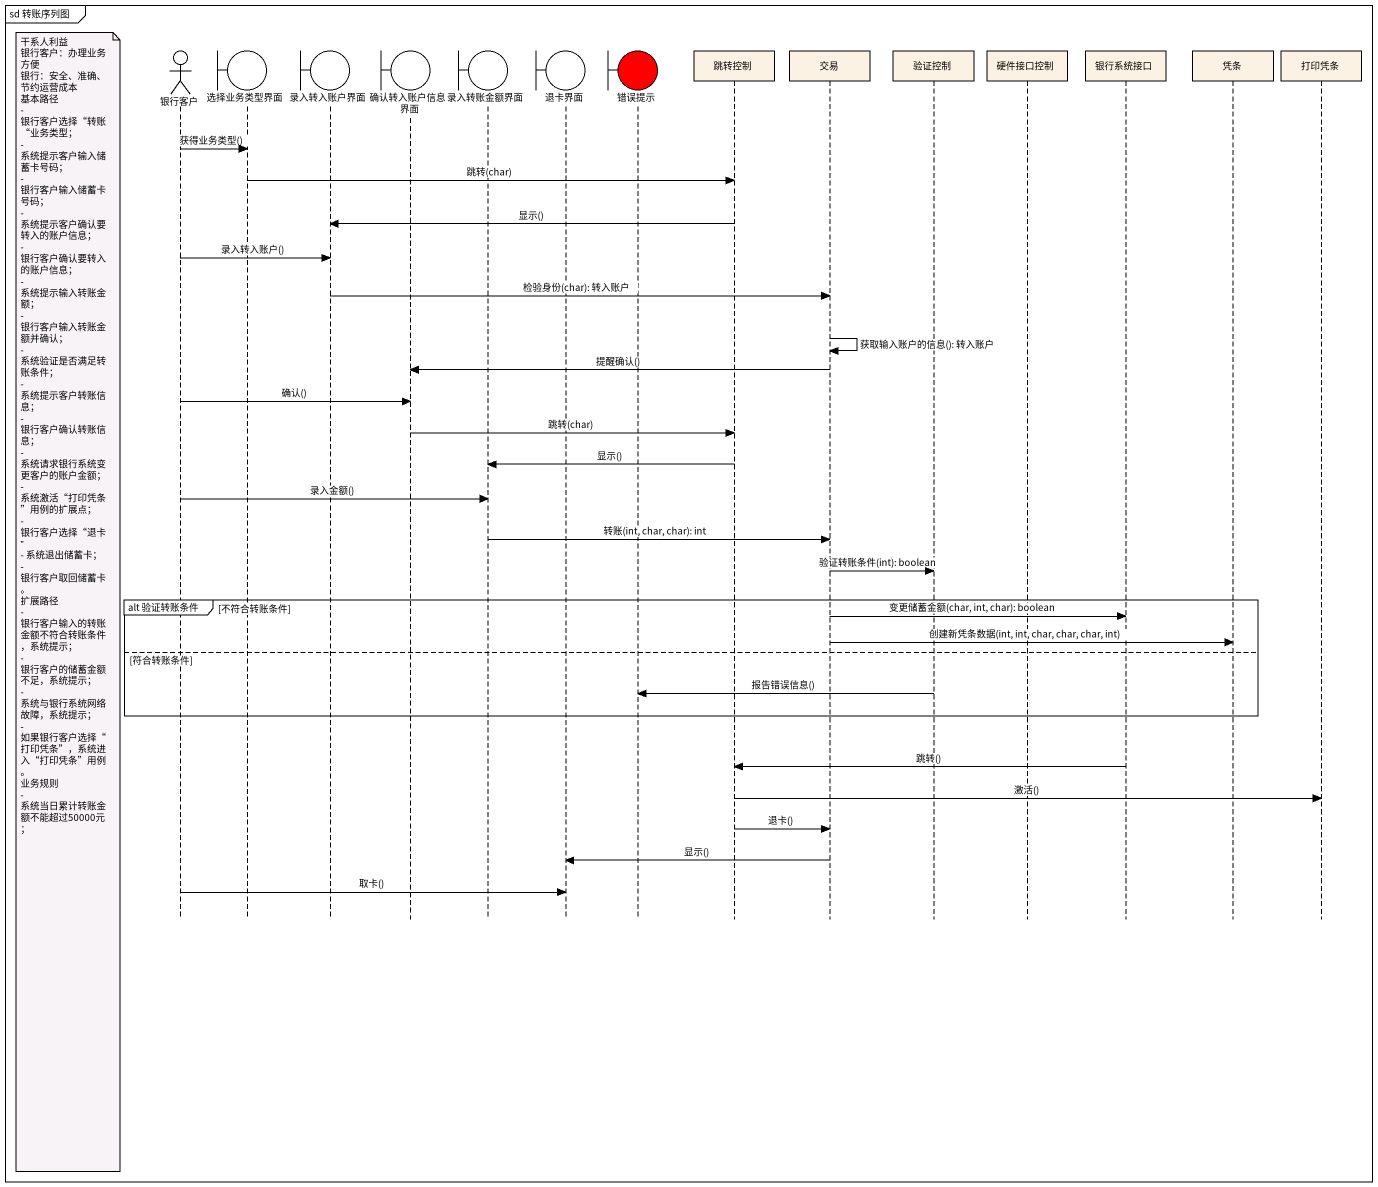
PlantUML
@startuml
mainframe sd 转账序列图
hide footbox
actor 银行客户
boundary 选择业务类型界面
boundary 录入转入账户界面
boundary 确认转入账户信息界面
boundary 录入转账金额界面
boundary 退卡界面
boundary 错误提示 #FF0000
participant 跳转控制
participant 交易
participant 验证控制
participant 硬件接口控制
participant 银行系统接口
participant 凭条
participant 打印凭条

银行客户 -> 选择业务类型界面 : 获得业务类型()
选择业务类型界面 -> 跳转控制 : 跳转(char)
跳转控制 -> 录入转入账户界面 : 显示()
银行客户 -> 录入转入账户界面 : 录入转入账户()
录入转入账户界面 -> 交易 : 检验身份(char): 转入账户
交易 -> 交易 : 获取输入账户的信息(): 转入账户
交易 -> 确认转入账户信息界面 : 提醒确认()
银行客户 -> 确认转入账户信息界面 : 确认()
确认转入账户信息界面 -> 跳转控制 : 跳转(char)
跳转控制 -> 录入转账金额界面 : 显示()
银行客户 -> 录入转账金额界面 : 录入金额()
录入转账金额界面 -> 交易 : 转账(int, char, char): int
交易 -> 验证控制 : 验证转账条件(int): boolean
group alt 验证转账条件 [不符合转账条件]
  note left of 银行客户
    干系人利益
    银行客户：办理业务方便
    银行：安全、准确、节约运营成本
    基本路径
    - 银行客户选择“转账“业务类型；
    - 系统提示客户输入储蓄卡号码；
    - 银行客户输入储蓄卡号码；
    - 系统提示客户确认要转入的账户信息；
    - 银行客户确认要转入的账户信息；
    - 系统提示输入转账金额；
    - 银行客户输入转账金额并确认；
    - 系统验证是否满足转账条件；
    - 系统提示客户转账信息；
    - 银行客户确认转账信息；
    - 系统请求银行系统变更客户的账户金额；
    - 系统激活“打印凭条”用例的扩展点；
    - 银行客户选择“退卡”
    - 系统退出储蓄卡；
    - 银行客户取回储蓄卡。
    扩展路径
    - 银行客户输入的转账金额不符合转账条件，系统提示；
    - 银行客户的储蓄金额不足，系统提示；
    - 系统与银行系统网络故障，系统提示；
    - 如果银行客户选择“打印凭条”，系统进入“打印凭条”用例。
    业务规则
    - 系统当日累计转账金额不能超过50000元；
  end note
  交易 -> 银行系统接口 : 变更储蓄金额(char, int, char): boolean
  交易 -> 凭条 : 创建新凭条数据(int, int, char, char, char, int)
else 符合转账条件
  验证控制 -> 错误提示 : 报告错误信息()
end
银行系统接口 -> 跳转控制 : 跳转()
跳转控制 -> 打印凭条 : 激活()
跳转控制 -> 交易 : 退卡()
交易 -> 退卡界面 : 显示()
银行客户 -> 退卡界面 : 取卡()
@enduml
